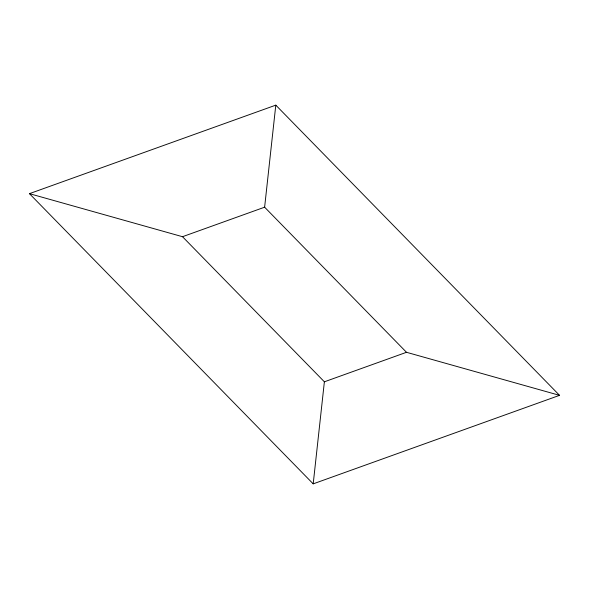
<?xml version="1.0" encoding="UTF-8"?>
<svg xmlns="http://www.w3.org/2000/svg" width="589" height="589" viewBox="0 0 589 589"><rect width="100%" height="100%" fill="white"/><g stroke="black" fill="none" stroke-linecap="round" stroke-linejoin="round"><path stroke-width="0.88" d="M559.55 395.344L406.498 352.296L264.623 207.195L275.799 105.144L29.45 193.656L313.201 483.856L559.55 395.344L275.799 105.144M313.201 483.856L324.377 381.805L182.502 236.704L29.45 193.656M182.502 236.704L264.623 207.195M324.377 381.805L406.498 352.296"/></g></svg>
